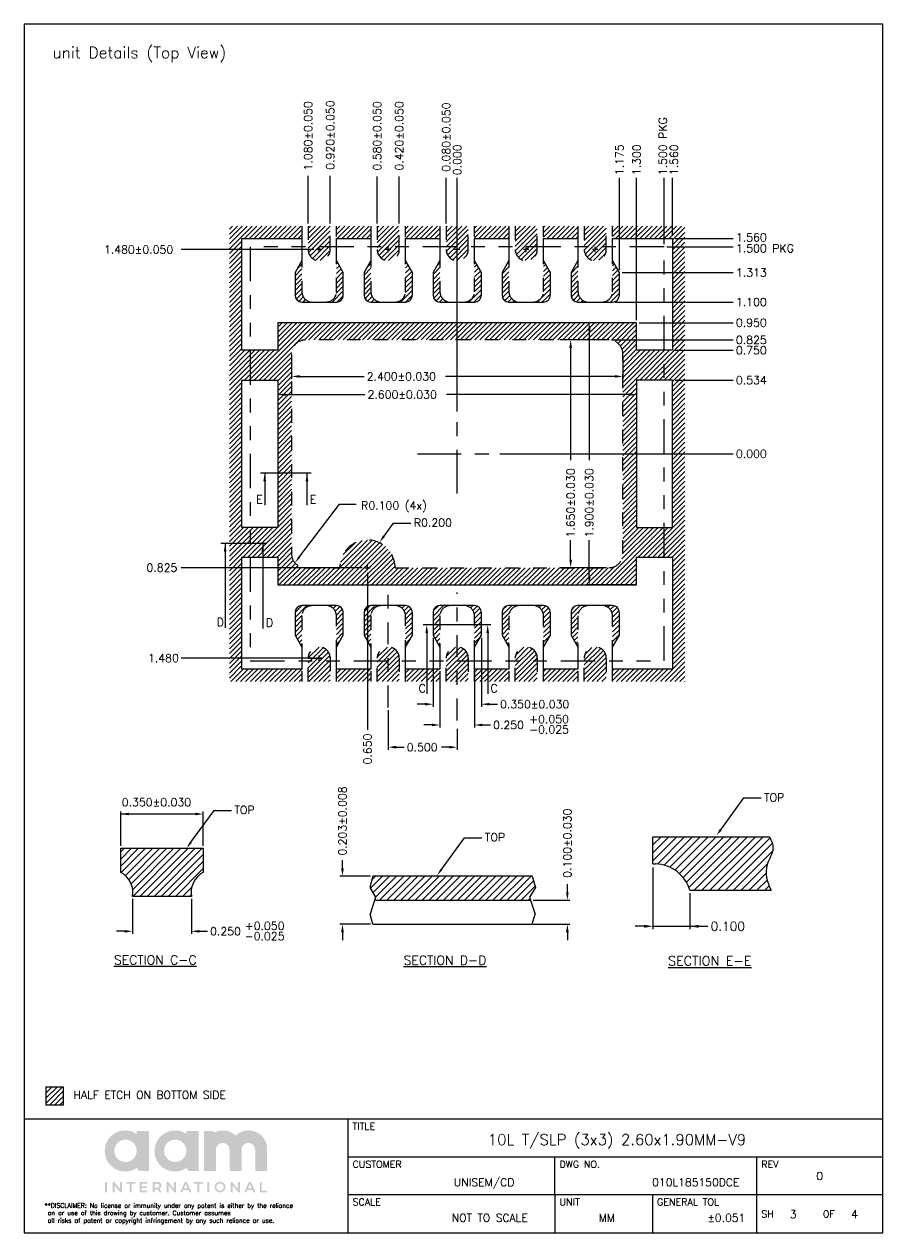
# Model space of a CAD drawing. Extents: x -347 to 20, y -460 to 3.
# Drawn here: x -2.91 to 3.32, y -5.65 to 3.11 of the extents above; entities that cross this region are included whole.
import ezdxf
from ezdxf.enums import TextEntityAlignment as Align

# ---------------------------------------------------------------- set-up
doc = ezdxf.new("R2010")
doc.units = 0
doc.header["$MEASUREMENT"] = 0
for name, pattern in [('CENTER', [50.8, 31.75, -6.35, 6.35, -6.35]), ('HIDDEN', [0.375, 0.25, -0.125]), ('PHANTOM', [2.5, 1.25, -0.25, 0.25, -0.25, 0.25, -0.25])]:
    doc.linetypes.add(name, pattern=pattern)
doc.layers.get('DEFPOINTS').update_dxf_attribs({"linetype": 'CONTINUOUS'})
for name, color, linetype in [('3', 7, 'CONTINUOUS'), ('3D', 4, 'CONTINUOUS'), ('DRAWING-SHEET', 6, 'CONTINUOUS'), ('logo', 3, 'CONTINUOUS'), ('TEMPLATE', 6, 'CONTINUOUS')]:
    doc.layers.add(name, color=color, linetype=linetype)
doc.styles.add('simplex', font='SIMPLEX.SHX')
doc.dimstyles.get("Standard").update_dxf_attribs({"dimscale": 0, "dimtxt": 0.058, "dimasz": 0.058, "dimexe": 0.019, "dimexo": 0.019, "dimgap": 0.019, "dimtad": 0, "dimdec": 3, "dimzin": 0, "dimdsep": 46, "dimtxsty": 'simplex', "dimcen": 0.019, "dimclrd": 4, "dimclre": 256, "dimclrt": 4, "dimadec": 1, "dimazin": 0, "dimtfac": 1, "dimtdec": 3, "dimtofl": 0, "dimtmove": 0, "dimatfit": 0, "dimfxl": 1, "dimtolj": 1, "dimtzin": 0, "dimlwd": -1, "dimlwe": -1, "dimarcsym": 0})

# ---------------------------------------------------------------- blocks, each defined once
blk = doc.blocks.new('comp logo')
at = {"layer": 'logo', "true_color": 0xaa312c}
h = blk.add_hatch(color=15, dxfattribs=at)
h.dxf.hatch_style = 1
h.paths.add_polyline_path([(-5.48, 4.53), (-7.27, 4.53), (-7.27, 4.08, 1.889057), (-7.24, -0.94, 0.380764), (-6.69, -1.39), (-5.48, -1.39)])
h.paths.add_polyline_path([(-7.28, 1.59, -1), (-10.58, 1.59, -1)], flags=16)
h.paths.add_polyline_path([(1.86, 4.53), (0.07, 4.53), (0.07, 4.08, 1.889057), (0.1, -0.94, 0.380764), (0.65, -1.39), (1.86, -1.39)])
h.paths.add_polyline_path([(0.06, 1.59, -1), (-3.24, 1.59, -1)], flags=16)
h.paths.add_polyline_path([(4.25, 4.31, 0.127425), (3.82, 4.53), (2.66, 4.53), (2.66, -1.39), (4.43, -1.39), (4.43, 1.69, -1.057833), (6.43, 1.69), (6.43, -1.39), (8.2, -1.39), (8.2, 1.69, -1.055561), (10.21, 1.69), (10.21, -1.39), (11.98, -1.39), (11.98, 1.93, 0.652706), (7.32, 3.82, 0.324597)])
at = {"layer": 'logo'}
h = blk.add_hatch(color=7, dxfattribs=at)
h.dxf.hatch_style = 1
h.paths.add_polyline_path([(-11.96, -4.53), (-11.68, -4.53), (-11.68, -3.01), (-11.96, -3.01)])
h.paths.add_polyline_path([(-10.53, -3.53), (-9.69, -4.53), (-9.45, -4.53), (-9.45, -3.01), (-9.74, -3.01), (-9.74, -4.03), (-10.59, -3.01), (-10.81, -3.01), (-10.81, -4.53), (-10.53, -4.53)])
h.paths.add_polyline_path([(-8.29, -3.25), (-8.29, -4.53), (-8, -4.53), (-8, -3.25), (-7.48, -3.25), (-7.48, -3.01), (-8.79, -3.01), (-8.79, -3.25)])
h.paths.add_polyline_path([(-6.82, -3.01), (-6.82, -4.53), (-5.7, -4.53), (-5.7, -4.3), (-6.54, -4.3), (-6.54, -3.88), (-5.8, -3.88), (-5.8, -3.65), (-6.54, -3.65), (-6.54, -3.25), (-5.7, -3.25), (-5.7, -3.01)])
h.paths.add_polyline_path([(-4.9, -3.01), (-4.9, -4.53), (-4.63, -4.53), (-4.63, -4.08), (-4.22, -4.08), (-3.9, -4.53), (-3.59, -4.53), (-3.94, -4.03, 0.813597), (-4.16, -3.01)])
h.paths.add_polyline_path([(-4.63, -3.25), (-4.17, -3.25, -0.813374), (-4.17, -3.85), (-4.63, -3.85)], flags=16)
h.paths.add_polyline_path([(-2.85, -4.53), (-2.57, -4.53), (-2.57, -3.53), (-1.74, -4.53), (-1.5, -4.53), (-1.5, -3.01), (-1.78, -3.01), (-1.78, -4.03), (-2.63, -3.01), (-2.85, -3.01)])
h.paths.add_polyline_path([(-0.85, -4.53), (-0.56, -4.53), (-0.41, -4.18), (0.36, -4.18), (0.51, -4.53), (0.79, -4.53), (0.13, -3.01), (-0.18, -3.01)])
h.paths.add_polyline_path([(-0.03, -3.29), (0.26, -3.96), (-0.31, -3.96)], flags=16)
h.paths.add_polyline_path([(1.69, -3.25), (1.69, -4.53), (1.97, -4.53), (1.97, -3.25), (2.49, -3.25), (2.49, -3.01), (1.19, -3.01), (1.19, -3.25)])
h.paths.add_polyline_path([(3.15, -4.53), (3.43, -4.53), (3.43, -3.01), (3.15, -3.01)])
h.paths.add_polyline_path([(4.22, -3.77, 1), (5.82, -3.77, 1)])
h.paths.add_polyline_path([(5.56, -3.77, -1), (4.48, -3.77, -1)], flags=16)
h.paths.add_polyline_path([(6.81, -3.01), (6.59, -3.01), (6.59, -4.53), (6.87, -4.53), (6.87, -3.53), (7.7, -4.53), (7.95, -4.53), (7.95, -3.01), (7.66, -3.01), (7.66, -4.03)])
h.paths.add_polyline_path([(9.58, -3.01), (9.28, -3.01), (8.61, -4.53), (8.9, -4.53), (9.05, -4.18), (9.81, -4.18), (9.96, -4.53), (10.25, -4.53)])
h.paths.add_polyline_path([(9.43, -3.29), (9.72, -3.96), (9.14, -3.96)], flags=16)
h.paths.add_polyline_path([(10.91, -4.53), (11.98, -4.53), (11.98, -4.3), (11.18, -4.3), (11.18, -3.01), (10.91, -3.01)])
blk = doc.blocks.new('*D5')
at = {"layer": '3D', "linetype": 'ByBlock', "transparency": 16777216}
blk.add_line((0.1519, 1.669), (0.1519, 1.9996), dxfattribs=at)
at = {"layer": 'DEFPOINTS', "color": 0, "linetype": 'ByBlock', "transparency": 16777216}
for p in [(0.1519, 1.9996), (0.1519, 1.65), (0.2319, 0)]:
    blk.add_point(p, dxfattribs=at)
at = {"layer": '3D', "color": 4, "linetype": 'ByBlock', "transparency": 16777216, "insert": (0.1519, 2.2948), "char_height": 0.058, "attachment_point": 5, "rotation": 90, "style": 'simplex'}
blk.add_mtext('\\A1;0.080{\\Fsimplex|c134;%%P0.050}', dxfattribs=at)
blk = doc.blocks.new('*D6')
at = {"layer": '3D', "linetype": 'ByBlock', "transparency": 16777216}
blk.add_line((-0.1881, 1.669), (-0.1881, 2.0086), dxfattribs=at)
at = {"layer": 'DEFPOINTS', "color": 0, "linetype": 'ByBlock', "transparency": 16777216}
for p in [(-0.1881, 2.0086), (-0.1881, 1.65), (0.2319, 0)]:
    blk.add_point(p, dxfattribs=at)
at = {"layer": '3D', "color": 4, "linetype": 'ByBlock', "transparency": 16777216, "insert": (-0.1881, 2.3038), "char_height": 0.058, "attachment_point": 5, "rotation": 90, "style": 'simplex'}
blk.add_mtext('\\A1;0.420{\\Fsimplex|c134;%%P0.050}', dxfattribs=at)
blk = doc.blocks.new('*D7')
at = {"layer": '3D', "linetype": 'ByBlock', "transparency": 16777216}
blk.add_line((-0.3481, 1.669), (-0.3481, 2.0086), dxfattribs=at)
at = {"layer": 'DEFPOINTS', "color": 0, "linetype": 'ByBlock', "transparency": 16777216}
for p in [(-0.3481, 2.0086), (-0.3481, 1.65), (0.2319, 0)]:
    blk.add_point(p, dxfattribs=at)
at = {"layer": '3D', "color": 4, "linetype": 'ByBlock', "transparency": 16777216, "insert": (-0.3481, 2.3038), "char_height": 0.058, "attachment_point": 5, "rotation": 90, "style": 'simplex'}
blk.add_mtext('\\A1;0.580{\\Fsimplex|c134;%%P0.050}', dxfattribs=at)
blk = doc.blocks.new('*D8')
at = {"layer": '3D', "linetype": 'ByBlock', "transparency": 16777216}
blk.add_line((-0.6881, 1.669), (-0.6881, 2.0146), dxfattribs=at)
at = {"layer": 'DEFPOINTS', "color": 0, "linetype": 'ByBlock', "transparency": 16777216}
for p in [(-0.6881, 2.0146), (-0.6881, 1.65), (0.2319, 0)]:
    blk.add_point(p, dxfattribs=at)
at = {"layer": '3D', "color": 4, "linetype": 'ByBlock', "transparency": 16777216, "insert": (-0.6881, 2.3098), "char_height": 0.058, "attachment_point": 5, "rotation": 90, "style": 'simplex'}
blk.add_mtext('\\A1;0.920{\\Fsimplex|c134;%%P0.050}', dxfattribs=at)
blk = doc.blocks.new('*D9')
at = {"layer": '3D', "linetype": 'ByBlock', "transparency": 16777216}
blk.add_line((-0.8481, 1.669), (-0.8481, 2.0146), dxfattribs=at)
at = {"layer": 'DEFPOINTS', "color": 0, "linetype": 'ByBlock', "transparency": 16777216}
for p in [(-0.8481, 2.0146), (-0.8481, 1.65), (0.2319, 0)]:
    blk.add_point(p, dxfattribs=at)
at = {"layer": '3D', "color": 4, "linetype": 'ByBlock', "transparency": 16777216, "insert": (-0.8481, 2.3043), "char_height": 0.058, "attachment_point": 5, "rotation": 90, "style": 'simplex'}
blk.add_mtext('\\A1;1.080{\\Fsimplex|c134;%%P0.050}', dxfattribs=at)

msp = doc.modelspace()

# ---------------------------------------------------------------- hatches: boundary and pattern name
at = {"layer": '3D', "linetype": 'ByBlock'}
h = msp.add_hatch(dxfattribs=at)
h.set_pattern_fill('ANSI31', color=256, scale=0.2, style=0)
h.set_pattern_definition([(45, (-7.364054, -5.697064), (-0.01767767, 0.01767767), [])])
h.paths.add_polyline_path([(-1.3281, -1.56), (-0.8931, -1.56), (-0.8931, -1.65), (-1.4181, -1.65), (-1.4181, 1.65), (-0.8931, 1.65), (-0.8931, 1.56), (-1.3281, 1.56), (-1.3281, 0.75), (-1.0681, 0.75), (-1.0681, 0.95), (1.5319, 0.95), (1.5319, 0.75), (1.7919, 0.75), (1.7919, 1.56), (1.3569, 1.56), (1.3569, 1.65), (1.8819, 1.65), (1.8819, -1.65), (1.3569, -1.65), (1.3569, -1.56), (1.7919, -1.56), (1.7919, -0.75), (1.5319, -0.75), (1.5319, -0.95), (-1.0681, -0.95), (-1.0681, -0.75), (-1.3281, -0.75)])
h.paths.add_polyline_path([(1.1069, -1.65), (0.8569, -1.65), (0.8569, -1.56), (1.1069, -1.56)], flags=17)
h.paths.add_polyline_path([(0.6069, -1.65), (0.3569, -1.65), (0.3569, -1.56), (0.6069, -1.56)], flags=17)
h.paths.add_polyline_path([(0.1069, -1.65), (-0.1431, -1.65), (-0.1431, -1.56), (0.1069, -1.56)], flags=17)
h.paths.add_polyline_path([(-0.3931, -1.56), (-0.3931, -1.65), (-0.6431, -1.65), (-0.6431, -1.56)], flags=17)
edge = h.paths.add_edge_path(flags=16)
edge.add_line((-0.9681, -0.725), (-0.9681, 0.725))
edge.add_arc((-0.8681, 0.725), 0.1, 90, 180.00019, ccw=False)
edge.add_line((-0.8681, 0.825), (1.3319, 0.825))
edge.add_arc((1.3319, 0.725), 0.1, 0, 90, ccw=False)
edge.add_line((1.4319, 0.725), (1.4319, -0.725))
edge.add_arc((1.3319, -0.725), 0.1, 270, 360, ccw=False)
edge.add_line((1.3319, -0.825), (-0.2181, -0.825))
edge.add_arc((-0.4181, -0.825), 0.2, 359.99855, 540.00855)
edge.add_line((-0.6181, -0.825), (-0.8681, -0.825))
edge.add_arc((-0.8681, -0.725), 0.1, 180.00019, 270, ccw=False)
h.paths.add_polyline_path([(0.8569, 1.56), (1.1069, 1.56), (1.1069, 1.65), (0.8569, 1.65)], flags=17)
h.paths.add_polyline_path([(0.3569, 1.56), (0.6069, 1.56), (0.6069, 1.65), (0.3569, 1.65)], flags=17)
h.paths.add_polyline_path([(-0.1431, 1.56), (0.1069, 1.56), (0.1069, 1.65), (-0.1431, 1.65)], flags=17)
edge = h.paths.add_edge_path(flags=17)
edge.add_line((1.3569, 1.175), (1.3569, 1.4))
edge.add_line((1.3569, 1.4), (1.4069, 1.3134))
edge.add_line((1.4069, 1.3134), (1.4069, 1.15))
edge.add_arc((1.3569, 1.15), 0.05, -90, 0.00007, ccw=False)
edge.add_line((1.3569, 1.1), (1.2819, 1.1))
edge.add_arc((1.2819, 1.175), 0.075, 270, 360)
edge = h.paths.add_edge_path(flags=17)
edge.add_arc((1.1069, 1.15), 0.05, 180.00007, 270, ccw=False)
edge.add_line((1.0569, 1.15), (1.0569, 1.3134))
edge.add_line((1.0569, 1.3134), (1.1069, 1.4))
edge.add_line((1.1069, 1.4), (1.1069, 1.175))
edge.add_arc((1.1819, 1.175), 0.075, 180, 270)
edge.add_line((1.1819, 1.1), (1.1069, 1.1))
edge = h.paths.add_edge_path(flags=17)
edge.add_line((0.8569, 1.175), (0.8569, 1.4))
edge.add_line((0.8569, 1.4), (0.9069, 1.3134))
edge.add_line((0.9069, 1.3134), (0.9069, 1.15))
edge.add_arc((0.8569, 1.15), 0.05, -90, 0.00007, ccw=False)
edge.add_line((0.8569, 1.1), (0.7819, 1.1))
edge.add_arc((0.7819, 1.175), 0.075, 270, 360)
edge = h.paths.add_edge_path(flags=17)
edge.add_arc((0.6069, 1.15), 0.05, 180.00007, 270, ccw=False)
edge.add_line((0.5569, 1.15), (0.5569, 1.3134))
edge.add_line((0.5569, 1.3134), (0.6069, 1.4))
edge.add_line((0.6069, 1.4), (0.6069, 1.175))
edge.add_arc((0.6819, 1.175), 0.075, 180, 270)
edge.add_line((0.6819, 1.1), (0.6069, 1.1))
edge = h.paths.add_edge_path(flags=17)
edge.add_line((0.3569, 1.175), (0.3569, 1.4))
edge.add_line((0.3569, 1.4), (0.4069, 1.3134))
edge.add_line((0.4069, 1.3134), (0.4069, 1.15))
edge.add_arc((0.3569, 1.15), 0.05, -90, 0.00007, ccw=False)
edge.add_line((0.3569, 1.1), (0.2819, 1.1))
edge.add_arc((0.2819, 1.175), 0.075, 270, 360)
edge = h.paths.add_edge_path(flags=17)
edge.add_arc((0.1069, 1.15), 0.05, 180.00007, 270, ccw=False)
edge.add_line((0.0569, 1.15), (0.0569, 1.3134))
edge.add_line((0.0569, 1.3134), (0.1069, 1.4))
edge.add_line((0.1069, 1.4), (0.1069, 1.175))
edge.add_arc((0.1819, 1.175), 0.075, 180, 270)
edge.add_line((0.1819, 1.1), (0.1069, 1.1))
edge = h.paths.add_edge_path(flags=17)
edge.add_line((-0.1431, 1.175), (-0.1431, 1.4))
edge.add_line((-0.1431, 1.4), (-0.0931, 1.3134))
edge.add_line((-0.0931, 1.3134), (-0.0931, 1.15))
edge.add_arc((-0.1431, 1.15), 0.05, -90, 0.00007, ccw=False)
edge.add_line((-0.1431, 1.1), (-0.2181, 1.1))
edge.add_arc((-0.2181, 1.175), 0.075, 270, 360)
edge = h.paths.add_edge_path(flags=17)
edge.add_arc((-0.3931, 1.15), 0.05, 180.00007, 270, ccw=False)
edge.add_line((-0.4431, 1.15), (-0.4431, 1.3134))
edge.add_line((-0.4431, 1.3134), (-0.3931, 1.4))
edge.add_line((-0.3931, 1.4), (-0.3931, 1.175))
edge.add_arc((-0.3181, 1.175), 0.075, 180, 270)
edge.add_line((-0.3181, 1.1), (-0.3931, 1.1))
h.paths.add_polyline_path([(-0.6431, 1.56), (-0.3931, 1.56), (-0.3931, 1.65), (-0.6431, 1.65)], flags=17)
edge = h.paths.add_edge_path(flags=17)
edge.add_line((-0.6431, 1.175), (-0.6431, 1.4))
edge.add_line((-0.6431, 1.4), (-0.5931, 1.3134))
edge.add_line((-0.5931, 1.3134), (-0.5931, 1.15))
edge.add_arc((-0.6431, 1.15), 0.05, -90, 0.00007, ccw=False)
edge.add_line((-0.6431, 1.1), (-0.7181, 1.1))
edge.add_arc((-0.7181, 1.175), 0.075, 270, 360)
edge = h.paths.add_edge_path(flags=17)
edge.add_arc((-0.8931, 1.15), 0.05, 180.00007, 270, ccw=False)
edge.add_line((-0.9431, 1.15), (-0.9431, 1.3134))
edge.add_line((-0.9431, 1.3134), (-0.8931, 1.4))
edge.add_line((-0.8931, 1.4), (-0.8931, 1.175))
edge.add_arc((-0.8181, 1.175), 0.075, 180, 270)
edge.add_line((-0.8181, 1.1), (-0.8931, 1.1))
edge = h.paths.add_edge_path(flags=17)
edge.add_line((1.1069, -1.175), (1.1069, -1.4))
edge.add_line((1.1069, -1.4), (1.0569, -1.3134))
edge.add_line((1.0569, -1.3134), (1.0569, -1.15))
edge.add_arc((1.1069, -1.15), 0.05, 90, 179.99993, ccw=False)
edge.add_line((1.1069, -1.1), (1.1819, -1.1))
edge.add_arc((1.1819, -1.175), 0.075, 90, 180)
edge = h.paths.add_edge_path(flags=17)
edge.add_arc((1.3569, -1.15), 0.05, -0.00007, 90, ccw=False)
edge.add_line((1.4069, -1.15), (1.4069, -1.3134))
edge.add_line((1.4069, -1.3134), (1.3569, -1.4))
edge.add_line((1.3569, -1.4), (1.3569, -1.175))
edge.add_arc((1.2819, -1.175), 0.075, 0, 90)
edge.add_line((1.2819, -1.1), (1.3569, -1.1))
edge = h.paths.add_edge_path(flags=17)
edge.add_line((0.6069, -1.175), (0.6069, -1.4))
edge.add_line((0.6069, -1.4), (0.5569, -1.3134))
edge.add_line((0.5569, -1.3134), (0.5569, -1.15))
edge.add_arc((0.6069, -1.15), 0.05, 90, 179.99993, ccw=False)
edge.add_line((0.6069, -1.1), (0.6819, -1.1))
edge.add_arc((0.6819, -1.175), 0.075, 90, 180)
edge = h.paths.add_edge_path(flags=17)
edge.add_arc((0.8569, -1.15), 0.05, -0.00007, 90, ccw=False)
edge.add_line((0.9069, -1.15), (0.9069, -1.3134))
edge.add_line((0.9069, -1.3134), (0.8569, -1.4))
edge.add_line((0.8569, -1.4), (0.8569, -1.175))
edge.add_arc((0.7819, -1.175), 0.075, 0, 90)
edge.add_line((0.7819, -1.1), (0.8569, -1.1))
edge = h.paths.add_edge_path(flags=17)
edge.add_line((0.1069, -1.175), (0.1069, -1.4))
edge.add_line((0.1069, -1.4), (0.0569, -1.3134))
edge.add_line((0.0569, -1.3134), (0.0569, -1.15))
edge.add_arc((0.1069, -1.15), 0.05, 90, 179.99993, ccw=False)
edge.add_line((0.1069, -1.1), (0.1819, -1.1))
edge.add_arc((0.1819, -1.175), 0.075, 90, 180)
edge = h.paths.add_edge_path(flags=17)
edge.add_arc((0.3569, -1.15), 0.05, -0.00007, 90, ccw=False)
edge.add_line((0.4069, -1.15), (0.4069, -1.3134))
edge.add_line((0.4069, -1.3134), (0.3569, -1.4))
edge.add_line((0.3569, -1.4), (0.3569, -1.175))
edge.add_arc((0.2819, -1.175), 0.075, 0, 90)
edge.add_line((0.2819, -1.1), (0.3569, -1.1))
edge = h.paths.add_edge_path(flags=17)
edge.add_line((-0.3931, -1.175), (-0.3931, -1.4))
edge.add_line((-0.3931, -1.4), (-0.4431, -1.3134))
edge.add_line((-0.4431, -1.3134), (-0.4431, -1.15))
edge.add_arc((-0.3931, -1.15), 0.05, 90, 179.99993, ccw=False)
edge.add_line((-0.3931, -1.1), (-0.3181, -1.1))
edge.add_arc((-0.3181, -1.175), 0.075, 90, 180)
edge = h.paths.add_edge_path(flags=17)
edge.add_arc((-0.1431, -1.15), 0.05, -0.00007, 90, ccw=False)
edge.add_line((-0.0931, -1.15), (-0.0931, -1.3134))
edge.add_line((-0.0931, -1.3134), (-0.1431, -1.4))
edge.add_line((-0.1431, -1.4), (-0.1431, -1.175))
edge.add_arc((-0.2181, -1.175), 0.075, 0, 90)
edge.add_line((-0.2181, -1.1), (-0.1431, -1.1))
edge = h.paths.add_edge_path(flags=17)
edge.add_line((-0.8931, -1.175), (-0.8931, -1.4))
edge.add_line((-0.8931, -1.4), (-0.9431, -1.3134))
edge.add_line((-0.9431, -1.3134), (-0.9431, -1.15))
edge.add_arc((-0.8931, -1.15), 0.05, 90, 179.99993, ccw=False)
edge.add_line((-0.8931, -1.1), (-0.8181, -1.1))
edge.add_arc((-0.8181, -1.175), 0.075, 90, 180)
edge = h.paths.add_edge_path(flags=17)
edge.add_arc((-0.6431, -1.15), 0.05, -0.00007, 90, ccw=False)
edge.add_line((-0.5931, -1.15), (-0.5931, -1.3134))
edge.add_line((-0.5931, -1.3134), (-0.6431, -1.4))
edge.add_line((-0.6431, -1.4), (-0.6431, -1.175))
edge.add_arc((-0.7181, -1.175), 0.075, 0, 90)
edge.add_line((-0.7181, -1.1), (-0.6431, -1.1))
h.paths.add_polyline_path([(1.7919, 0.5337), (1.5319, 0.5337), (1.5319, -0.5337), (1.7919, -0.5337)], flags=16)
h.paths.add_polyline_path([(-1.3281, -0.5337), (-1.3281, 0.5337), (-1.0681, 0.5337), (-1.0681, -0.5337)], flags=16)
edge = h.paths.add_edge_path()
edge.add_arc((-0.7681, 1.48), 0.08, 180, 270)
edge.add_arc((-0.7681, 1.4857), 0.0857, 270, 339.01705)
edge.add_line((-0.6881, 1.455), (-0.6881, 1.65))
edge.add_line((-0.6881, 1.65), (-0.8481, 1.65))
edge.add_line((-0.8481, 1.65), (-0.8481, 1.48))
edge = h.paths.add_edge_path()
edge.add_arc((-0.2681, 1.48), 0.08, 180, 360)
edge.add_line((-0.1881, 1.48), (-0.1881, 1.65))
edge.add_line((-0.1881, 1.65), (-0.3481, 1.65))
edge.add_line((-0.3481, 1.65), (-0.3481, 1.48))
edge = h.paths.add_edge_path()
edge.add_arc((0.2319, 1.48), 0.08, 180, 360)
edge.add_line((0.3119, 1.48), (0.3119, 1.65))
edge.add_line((0.3119, 1.65), (0.1519, 1.65))
edge.add_line((0.1519, 1.65), (0.1519, 1.48))
edge = h.paths.add_edge_path()
edge.add_arc((0.7319, 1.48), 0.08, 180, 360)
edge.add_line((0.8119, 1.48), (0.8119, 1.65))
edge.add_line((0.8119, 1.65), (0.6519, 1.65))
edge.add_line((0.6519, 1.65), (0.6519, 1.48))
edge = h.paths.add_edge_path()
edge.add_arc((1.2319, 1.48), 0.08, 180, 360)
edge.add_line((1.3119, 1.48), (1.3119, 1.65))
edge.add_line((1.3119, 1.65), (1.1519, 1.65))
edge.add_line((1.1519, 1.65), (1.1519, 1.48))
edge = h.paths.add_edge_path()
edge.add_arc((-0.7681, -1.48), 0.08, 360, 521.79004)
edge.add_line((-0.8441, -1.455), (-0.8481, -1.455))
edge.add_line((-0.8481, -1.455), (-0.8481, -1.65))
edge.add_line((-0.8481, -1.65), (-0.6881, -1.65))
edge.add_line((-0.6881, -1.65), (-0.6881, -1.48))
edge = h.paths.add_edge_path()
edge.add_arc((-0.2681, -1.48), 0.08, 0, 180)
edge.add_line((-0.3481, -1.48), (-0.3481, -1.65))
edge.add_line((-0.3481, -1.65), (-0.1881, -1.65))
edge.add_line((-0.1881, -1.65), (-0.1881, -1.48))
edge = h.paths.add_edge_path()
edge.add_arc((0.7319, -1.48), 0.08, 0, 180)
edge.add_line((0.6519, -1.48), (0.6519, -1.65))
edge.add_line((0.6519, -1.65), (0.8119, -1.65))
edge.add_line((0.8119, -1.65), (0.8119, -1.48))
edge = h.paths.add_edge_path()
edge.add_arc((1.2319, -1.48), 0.08, 0, 180)
edge.add_line((1.1519, -1.48), (1.1519, -1.65))
edge.add_line((1.1519, -1.65), (1.3119, -1.65))
edge.add_line((1.3119, -1.65), (1.3119, -1.48))
edge = h.paths.add_edge_path()
edge.add_arc((0.2319, -1.48), 0.08, 360, 540)
edge.add_line((0.1519, -1.48), (0.1519, -1.65))
edge.add_line((0.1519, -1.65), (0.3119, -1.65))
edge.add_line((0.3119, -1.65), (0.3119, -1.48))
at = {"layer": '3D'}
h = msp.add_hatch(dxfattribs=at)
h.set_pattern_fill('ANSI31', color=256, scale=0.322222)
h.set_pattern_definition([(45, (-0.59805, 1.24054), (-0.0284807, 0.0284807), [])])
edge = h.paths.add_edge_path()
edge.add_line((1.6497, -2.9721), (1.6497, -2.7758))
edge.add_line((1.6497, -2.7758), (2.4924, -2.7758))
edge.add_spline(control_points=[(2.4924, -2.7758), (2.5089, -2.8037), (2.5375, -2.8695), (2.4466, -2.9985), (2.4753, -3.1002), (2.5064, -3.1628)], knot_values=[0.021985, 0.021985, 0.021985, 0.021985, 0.06977, 0.134537, 0.237457, 0.237457, 0.237457, 0.237457], degree=3, periodic=0)
edge.add_line((2.5064, -3.1628), (1.9174, -3.1628))
edge.add_arc((1.6623, -3.2379), 0.2659, 16.40979, 88.46314)
edge.add_line((1.6694, -2.9721), (1.6497, -2.9721))
h = msp.add_hatch(dxfattribs=at)
h.set_pattern_fill('ANSI31', color=256, scale=0.29)
h.set_pattern_definition([(45, (0.13607, 0.840568), (-0.02563262, 0.02563262), [])])
edge = h.paths.add_edge_path()
edge.add_line((-2.2057, -2.8589), (-1.608, -2.8589))
edge.add_line((-1.608, -2.8589), (-1.608, -3.0331))
edge.add_arc((-1.5333, -3.1777), 0.1628, 117.32557, 190.44278)
edge.add_line((-1.6934, -3.2073), (-2.1203, -3.2073))
edge.add_arc((-2.2805, -3.1777), 0.1628, 349.55722, 422.67443)
edge.add_line((-2.2057, -3.0331), (-2.2057, -2.8589))
h = msp.add_hatch(dxfattribs=at)
h.set_pattern_fill('ANSI31', color=256, scale=0.29)
h.set_pattern_definition([(45, (16.444694, 26.150938), (-0.02563262, 0.02563262), [])])
h.paths.add_polyline_path([(0.7755, -3.0607), (-0.3782, -3.0607), (-0.4017, -3.1422), (-0.3591, -3.212), (-0.3666, -3.235), (0.7639, -3.235), (0.7564, -3.212), (0.7989, -3.1422)])
at = {"layer": '3D', "linetype": 'ByBlock'}
h = msp.add_hatch(dxfattribs=at)
h.set_pattern_fill('ANSI31', color=256, scale=0.20806, style=0)
h.set_pattern_definition([(45, (-7.669448, -5.877646), (-0.01839008, 0.01839008), [])])
h.paths.add_polyline_path([(-2.6204, -4.59), (-2.7471, -4.59), (-2.7471, -4.7166), (-2.6204, -4.7166)])

# ---------------------------------------------------------------- linework, layer by layer
at = {"layer": '3', "color": 7}
for p, q in [((1.6497, -2.7758), (2.4924, -2.7758)), ((1.6497, -2.9721), (1.6497, -2.7758)), ((1.6497, -2.9721), (1.6694, -2.9721)), ((-0.3782, -3.0607), (-0.4017, -3.1422)), ((0.7755, -3.0607), (0.7989, -3.1422)), ((-0.4017, -3.1422), (-0.3591, -3.212)), ((0.7989, -3.1422), (0.7564, -3.212)), ((-0.3591, -3.212), (-0.3994, -3.3357)), ((0.7564, -3.212), (0.7966, -3.3357)), ((1.9174, -3.1628), (2.5064, -3.1628)), ((-0.3782, -3.4092), (-0.3994, -3.3357)), ((0.7755, -3.4092), (0.7966, -3.3357))]:
    msp.add_line(p, q, dxfattribs=at)
at = {"layer": '3'}
for p, q in [((0.7755, -3.0607), (-0.3782, -3.0607)), ((-0.3666, -3.235), (0.7639, -3.235)), ((-0.3782, -3.4092), (0.7755, -3.4092))]:
    msp.add_line(p, q, dxfattribs=at)
for points in [[(0.4069, 1.15), (0.4069, 1.3134), (0.3569, 1.4), (0.3569, 1.56), (0.6069, 1.56), (0.6069, 1.4), (0.5569, 1.3134), (0.5569, 1.15, 0.414213), (0.6069, 1.1), (0.8569, 1.1, 0.414214), (0.9069, 1.15), (0.9069, 1.3134), (0.8569, 1.4), (0.8569, 1.56), (1.1069, 1.56), (1.1069, 1.4), (1.0569, 1.3134), (1.0569, 1.15, 0.414213), (1.1069, 1.1), (1.3569, 1.1, 0.414214), (1.4069, 1.15), (1.4069, 1.3134), (1.3569, 1.4), (1.3569, 1.56), (1.7919, 1.56), (1.7919, 0.75), (1.5319, 0.75), (1.5319, 0.95), (-1.0681, 0.95), (-1.0681, 0.75), (-1.3281, 0.75), (-1.3281, 1.56), (-0.8931, 1.56), (-0.8931, 1.4), (-0.9431, 1.3134), (-0.9431, 1.15, 0.414213), (-0.8931, 1.1), (-0.6431, 1.1, 0.414214), (-0.5931, 1.15), (-0.5931, 1.3134), (-0.6431, 1.4), (-0.6431, 1.56), (-0.3931, 1.56), (-0.3931, 1.4), (-0.4431, 1.3134), (-0.4431, 1.15, 0.414213), (-0.3931, 1.1), (-0.1431, 1.1, 0.414214), (-0.0931, 1.15), (-0.0931, 1.3134), (-0.1431, 1.4), (-0.1431, 1.56), (0.1069, 1.56), (0.1069, 1.4), (0.0569, 1.3134), (0.0569, 1.15, 0.414213), (0.1069, 1.1), (0.3569, 1.1, 0.414214)], [(0.1069, -1.1, 0.414213), (0.0569, -1.15), (0.0569, -1.3134), (0.1069, -1.4), (0.1069, -1.56), (-0.1431, -1.56), (-0.1431, -1.4), (-0.0931, -1.3134), (-0.0931, -1.15, 0.414214), (-0.1431, -1.1), (-0.3931, -1.1, 0.414213), (-0.4431, -1.15), (-0.4431, -1.3134), (-0.3931, -1.4), (-0.3931, -1.56), (-0.6431, -1.56), (-0.6431, -1.4), (-0.5931, -1.3134), (-0.5931, -1.15, 0.414214), (-0.6431, -1.1), (-0.8931, -1.1, 0.414213), (-0.9431, -1.15), (-0.9431, -1.3134), (-0.8931, -1.4), (-0.8931, -1.56), (-1.3281, -1.56), (-1.3281, -0.75), (-1.0681, -0.75), (-1.0681, -0.95), (1.5319, -0.95), (1.5319, -0.75), (1.7919, -0.75), (1.7919, -1.56), (1.3569, -1.56), (1.3569, -1.4), (1.4069, -1.3134), (1.4069, -1.15, 0.414214), (1.3569, -1.1), (1.1069, -1.1, 0.414213), (1.0569, -1.15), (1.0569, -1.3134), (1.1069, -1.4), (1.1069, -1.56), (0.8569, -1.56), (0.8569, -1.4), (0.9069, -1.3134), (0.9069, -1.15, 0.414214), (0.8569, -1.1), (0.6069, -1.1, 0.414213), (0.5569, -1.15), (0.5569, -1.3134), (0.6069, -1.4), (0.6069, -1.56), (0.3569, -1.56), (0.3569, -1.4), (0.4069, -1.3134), (0.4069, -1.15, 0.414214), (0.3569, -1.1)], [(-2.2057, -2.8589), (-1.608, -2.8589), (-1.608, -3.0331, 0.330318), (-1.6934, -3.2073), (-2.1203, -3.2073, 0.330318), (-2.2057, -3.0331)]]:
    msp.add_lwpolyline(points, format="xyb", close=True, dxfattribs=at)
for points in [[(-1.3281, -0.5337), (-1.3281, 0.5337), (-1.0681, 0.5337), (-1.0681, -0.5337)], [(1.7919, 0.5337), (1.5319, 0.5337), (1.5319, -0.5337), (1.7919, -0.5337)]]:
    msp.add_lwpolyline(points, close=True, dxfattribs=at)
at = {"layer": '3', "color": 7}
msp.add_lwpolyline([(-2.6204, -4.59), (-2.7471, -4.59), (-2.7471, -4.7166), (-2.6204, -4.7166)], close=True, dxfattribs=at)
msp.add_arc((1.6623, -3.2379), 0.2659, 16.40979, 88.46314, dxfattribs=at)
msp.add_open_spline([(2.4924, -2.7758), (2.5089, -2.8037), (2.5375, -2.8695), (2.4466, -2.9985), (2.4753, -3.1002), (2.5064, -3.1628)], degree=3, knots=[0.0219853, 0.0219853, 0.0219853, 0.0219853, 0.06977, 0.1345369, 0.2374574, 0.2374574, 0.2374574, 0.2374574], dxfattribs=at)
at = {"layer": '3D', "linetype": 'ByBlock'}
for p, q in [((0.2319, 0.3077), (0.2319, 2)), ((1.4069, 1.3324), (1.4069, 2)), ((1.5319, 0.969), (1.5319, 2)), ((1.7319, 1.519), (1.7319, 2)), ((1.7919, 1.579), (1.7919, 2)), ((-0.7681, 1.461), (-0.7681, 1.499)), ((-0.2681, 1.461), (-0.2681, 1.499)), ((0.2319, 1.461), (0.2319, 1.499)), ((0.7319, 1.461), (0.7319, 1.499)), ((1.2319, 1.461), (1.2319, 1.499)), ((1.7509, 1.5), (2.2319, 1.5)), ((1.8109, 1.56), (2.2319, 1.56)), ((-0.8061, 1.48), (-1.7681, 1.48)), ((-0.7491, 1.48), (-0.7871, 1.48)), ((-0.2491, 1.48), (-0.2871, 1.48)), ((0.2509, 1.48), (0.2129, 1.48)), ((0.7509, 1.48), (0.7129, 1.48)), ((1.2509, 1.48), (1.2129, 1.48)), ((1.4259, 1.3134), (2.2319, 1.3134)), ((1.3759, 1.1), (2.2319, 1.1)), ((1.5319, 0.95), (1.1697, 0.95)), ((1.5509, 0.95), (2.2319, 0.95)), ((1.3129, 0.825), (0.976, 0.825)), ((1.3509, 0.825), (2.2319, 0.825)), ((-0.9681, 0.706), (-0.9681, 0.5418)), ((1.4319, 0.706), (1.4319, 0.5418)), ((1.8109, 0.75), (2.2319, 0.75)), ((1.8109, 0.5337), (2.2319, 0.5337)), ((-1.0681, 0.5147), (-1.0681, 0.4106)), ((1.5319, 0.5147), (1.5319, 0.4106)), ((0.5396, 0), (2.2319, 0)), ((-0.4561, -0.825), (-1.7681, -0.825)), ((-0.4371, -0.825), (-0.3991, -0.825)), ((-0.4181, -0.844), (-0.4181, -0.806)), ((-0.4181, -0.863), (-0.4181, -2)), ((1.3129, -0.825), (0.976, -0.825)), ((1.5129, -0.95), (1.1697, -0.95)), ((0.0569, -1.3324), (0.0569, -1.8336)), ((0.4069, -1.3324), (0.4069, -1.8336)), ((-0.8061, -1.48), (-1.7681, -1.48)), ((-0.8481, -1.48), (-0.7453, -1.48)), ((-0.7491, -1.48), (-0.7871, -1.48)), ((-0.7681, -1.499), (-0.7681, -1.461)), ((0.1069, -1.579), (0.1069, -1.984)), ((0.3569, -1.579), (0.3569, -1.984)), ((-0.2681, -1.8577), (-0.2681, -2.145)), ((0.2319, -1.993), (0.2319, -2.145))]:
    msp.add_line(p, q, dxfattribs=at)
at = {"layer": '3D', "color": 4, "linetype": 'ByBlock'}
for p, q in [((1.1887, 0.892), (1.1887, -0.0464)), ((1.0537, 0.767), (1.0537, -0.0464)), ((-0.9101, 0.5608), (-0.4427, 0.5608)), ((1.3739, 0.5608), (0.1477, 0.5608)), ((-1.0101, 0.4296), (-0.4368, 0.4296)), ((1.4739, 0.4296), (0.1536, 0.4296)), ((1.0537, -0.767), (1.0537, -0.6258)), ((1.1887, -0.892), (1.1887, -0.6257)), ((-0.0011, -1.8146), (-0.0591, -1.8146)), ((0.4649, -1.8146), (0.5229, -1.8146)), ((0.0489, -1.965), (-0.0091, -1.965)), ((0.4149, -1.965), (0.4729, -1.965)), ((-0.2101, -2.126), (-0.1531, -2.126)), ((0.1739, -2.126), (0.1169, -2.126))]:
    msp.add_line(p, q, dxfattribs=at)
at = {"layer": '3D', "linetype": 'CENTER', "ltscale": 0.01}
for p, q in [((0.2319, -0.2887), (0.2319, 0.2887)), ((-0.0569, 0), (0.5206, 0))]:
    msp.add_line(p, q, dxfattribs=at)
at = {"layer": '3D'}
for p, q in [((-0.8261, -0.14), (-1.1933, -0.14)), ((-1.1629, -0.14), (-1.1629, -0.373)), ((-0.8565, -0.14), (-0.8565, -0.373)), ((-0.912, -0.7481), (-0.6214, -0.3654)), ((-0.6214, -0.3654), (-0.5003, -0.3654)), ((-0.2991, -0.598), (-0.2293, -0.5022)), ((-0.2293, -0.5022), (-0.1036, -0.5022)), ((-1.1462, -0.6499), (-1.4798, -0.6499)), ((-1.4493, -0.6499), (-1.4493, -1.2622)), ((-1.1767, -0.6499), (-1.1767, -1.2667)), ((0.4746, -1.2391), (-0.0143, -1.2391)), ((0.0111, -1.2991), (0.0111, -1.7389)), ((0.4527, -1.2991), (0.4527, -1.7389)), ((2.1408, -2.7242), (2.3081, -2.4941)), ((2.3081, -2.4941), (2.4337, -2.4941)), ((-2.2057, -2.8403), (-2.2057, -2.5918)), ((-1.666, -2.6103), (-2.2057, -2.6103)), ((-1.6967, -2.8147), (-1.5295, -2.5846)), ((-1.608, -2.8403), (-1.608, -2.5918)), ((-1.5295, -2.5846), (-1.4038, -2.5846)), ((0.118, -3.0122), (0.2853, -2.7821)), ((0.2853, -2.7821), (0.411, -2.7821)), ((-0.5994, -3.0027), (-0.5994, -2.9447)), ((-0.3968, -3.0607), (-0.6179, -3.0607)), ((1.6497, -2.997), (1.6497, -3.4445)), ((1.0298, -3.177), (1.0298, -3.119)), ((-2.1203, -3.2258), (-2.1203, -3.4788)), ((-1.6934, -3.2258), (-1.6934, -3.4788)), ((0.7825, -3.235), (1.0484, -3.235)), ((1.9174, -3.1834), (1.9174, -3.4445)), ((-0.3968, -3.4092), (-0.6179, -3.4092)), ((0.7825, -3.4092), (1.0484, -3.4092)), ((-2.1783, -3.4602), (-2.2363, -3.4602)), ((-1.6354, -3.4602), (-1.5774, -3.4602)), ((-0.5994, -3.4672), (-0.5994, -3.5252)), ((1.0298, -3.4672), (1.0298, -3.5252)), ((1.5852, -3.4238), (1.5208, -3.4238)), ((1.6497, -3.4238), (2.0463, -3.4238))]:
    msp.add_line(p, q, dxfattribs=at)
at = {"layer": '3D', "linetype": 'CENTER', "ltscale": 0.005}
for p, q in [((-0.2681, -1.8387), (-0.2681, -1.006)), ((0.2319, -1.9318), (0.2319, -1.006))]:
    msp.add_line(p, q, dxfattribs=at)
at = {"layer": '3D', "linetype": 'HIDDEN', "ltscale": 0.2}
for points in [[(-0.8931, 1.65), (-0.8931, 1.175, 0.414214), (-0.8181, 1.1), (-0.7181, 1.1, 0.414214), (-0.6431, 1.175), (-0.6431, 1.65)], [(-0.8481, 1.65), (-0.8481, 1.48, 1), (-0.6881, 1.48)], [(-0.3931, 1.65), (-0.3931, 1.175, 0.414214), (-0.3181, 1.1), (-0.2181, 1.1, 0.414214), (-0.1431, 1.175), (-0.1431, 1.65)], [(-0.3481, 1.65), (-0.3481, 1.48, 1), (-0.1881, 1.48)], [(0.1069, 1.65), (0.1069, 1.175, 0.414214), (0.1819, 1.1), (0.2819, 1.1, 0.414214), (0.3569, 1.175), (0.3569, 1.65)], [(0.1519, 1.65), (0.1519, 1.48, 1), (0.3119, 1.48)], [(0.6069, 1.65), (0.6069, 1.175, 0.414214), (0.6819, 1.1), (0.7819, 1.1, 0.414214), (0.8569, 1.175), (0.8569, 1.65)], [(0.6519, 1.65), (0.6519, 1.48, 1), (0.8119, 1.48)], [(1.1069, 1.65), (1.1069, 1.175, 0.414214), (1.1819, 1.1), (1.2819, 1.1, 0.414214), (1.3569, 1.175), (1.3569, 1.65)], [(1.1519, 1.65), (1.1519, 1.48, 1), (1.3119, 1.48)], [(-0.2181, -0.825), (1.3319, -0.825, 0.414214), (1.4319, -0.725), (1.4319, 0.725, 0.414214), (1.3319, 0.825), (-0.8681, 0.825, 0.414214), (-0.9681, 0.725), (-0.9681, -0.725, 0.414214), (-0.8681, -0.825), (-0.6181, -0.825, -1.000087), (-0.2181, -0.825, 1.000087)], [(-0.6431, -1.65), (-0.6431, -1.175, 0.414214), (-0.7181, -1.1), (-0.8181, -1.1, 0.414214), (-0.8931, -1.175), (-0.8931, -1.65)], [(-0.1431, -1.65), (-0.1431, -1.175, 0.414214), (-0.2181, -1.1), (-0.3181, -1.1, 0.414214), (-0.3931, -1.175), (-0.3931, -1.65)], [(0.3569, -1.65), (0.3569, -1.175, 0.414214), (0.2819, -1.1), (0.1819, -1.1, 0.414214), (0.1069, -1.175), (0.1069, -1.65)], [(0.8569, -1.65), (0.8569, -1.175, 0.414214), (0.7819, -1.1), (0.6819, -1.1, 0.414214), (0.6069, -1.175), (0.6069, -1.65)], [(1.3569, -1.65), (1.3569, -1.175, 0.414214), (1.2819, -1.1), (1.1819, -1.1, 0.414214), (1.1069, -1.175), (1.1069, -1.65)], [(-0.8481, -1.65), (-0.8481, -1.48, -1), (-0.6881, -1.48)], [(-0.3481, -1.65), (-0.3481, -1.48, -1), (-0.1881, -1.48)], [(0.1519, -1.65), (0.1519, -1.48, -1), (0.3119, -1.48)], [(0.6519, -1.65), (0.6519, -1.48, -1), (0.8119, -1.48)], [(1.1519, -1.65), (1.1519, -1.48, -1), (1.3119, -1.48)]]:
    msp.add_lwpolyline(points, format="xyb", dxfattribs=at)
for points in [[(-0.6881, 1.4739), (-0.6881, 1.65)], [(-0.1881, 1.48), (-0.1881, 1.65)], [(0.3119, 1.48), (0.3119, 1.65)], [(0.8119, 1.48), (0.8119, 1.65)], [(1.3119, 1.48), (1.3119, 1.65)], [(-0.6881, -1.4739), (-0.6881, -1.65)], [(-0.1881, -1.48), (-0.1881, -1.65)], [(0.3119, -1.48), (0.3119, -1.65)], [(0.8119, -1.48), (0.8119, -1.65)], [(1.3119, -1.48), (1.3119, -1.65)]]:
    msp.add_lwpolyline(points, dxfattribs=at)
at = {"layer": '3D', "color": 2, "linetype": 'PHANTOM', "ltscale": 0.2}
msp.add_lwpolyline([(1.7319, -1.5), (1.7319, 1.5), (-1.2681, 1.5), (-1.2681, -1.5)], close=True, dxfattribs=at)
at = {"layer": '3D', "color": 4, "linetype": 'ByBlock'}
for points in [[(1.179, 0.892), (1.1983, 0.892), (1.1887, 0.95)], [(1.044, 0.767), (1.0633, 0.767), (1.0537, 0.825)], [(-0.9101, 0.5705), (-0.9101, 0.5512), (-0.9681, 0.5608)], [(1.3739, 0.5705), (1.3739, 0.5512), (1.4319, 0.5608)], [(-1.0101, 0.4392), (-1.0101, 0.4199), (-1.0681, 0.4296)], [(1.4739, 0.4392), (1.4739, 0.4199), (1.5319, 0.4296)], [(1.044, -0.767), (1.0633, -0.767), (1.0537, -0.825)], [(1.179, -0.892), (1.1983, -0.892), (1.1887, -0.95)], [(-0.0011, -1.805), (-0.0011, -1.8243), (0.0569, -1.8146)], [(0.4649, -1.805), (0.4649, -1.8243), (0.4069, -1.8146)], [(0.0489, -1.9553), (0.0489, -1.9746), (0.1069, -1.965)], [(0.4149, -1.9553), (0.4149, -1.9746), (0.3569, -1.965)], [(-0.2101, -2.1163), (-0.2101, -2.1357), (-0.2681, -2.126)], [(0.1739, -2.1163), (0.1739, -2.1357), (0.2319, -2.126)]]:
    msp.add_solid(points, dxfattribs=at)
at = {"layer": '3D'}
for points in [[(-1.1729, -0.2), (-1.1529, -0.2), (-1.1629, -0.14)], [(-0.8465, -0.2), (-0.8665, -0.2), (-0.8565, -0.14)], [(-0.2922, -0.6033), (-0.3307, -0.6396), (-0.306, -0.5927)], [(-1.4593, -0.7099), (-1.4393, -0.7099), (-1.4493, -0.6499)], [(-1.1667, -0.7099), (-1.1867, -0.7099), (-1.1767, -0.6499)], [(-0.9051, -0.7533), (-0.9436, -0.7896), (-0.9189, -0.7428)], [(0.0011, -1.2991), (0.0211, -1.2991), (0.0111, -1.2391)], [(0.4627, -1.2991), (0.4427, -1.2991), (0.4527, -1.2391)], [(-2.1477, -2.6007), (-2.1477, -2.62), (-2.2057, -2.6103)], [(-1.666, -2.6007), (-1.666, -2.62), (-1.608, -2.6103)], [(2.1477, -2.7295), (2.1092, -2.7658), (2.1339, -2.7189)], [(-1.6898, -2.82), (-1.7283, -2.8563), (-1.7037, -2.8095)], [(-0.609, -3.0027), (-0.5897, -3.0027), (-0.5994, -3.0607)], [(0.125, -3.0175), (0.0864, -3.0538), (0.1111, -3.007)], [(1.0202, -3.177), (1.0395, -3.177), (1.0298, -3.235)], [(-0.609, -3.4672), (-0.5897, -3.4672), (-0.5994, -3.4092)], [(1.0202, -3.4672), (1.0395, -3.4672), (1.0298, -3.4092)], [(1.5852, -3.4131), (1.5852, -3.4346), (1.6497, -3.4238)], [(1.9818, -3.4131), (1.9818, -3.4346), (1.9174, -3.4238)], [(-2.1783, -3.4506), (-2.1783, -3.4699), (-2.1203, -3.4602)], [(-1.6354, -3.4506), (-1.6354, -3.4699), (-1.6934, -3.4602)]]:
    msp.add_solid(points, dxfattribs=at)
at = {"layer": 'TEMPLATE', "color": 6}
for p, q in [((3.3152, -4.8219), (-2.9052, -4.8219)), ((-0.5607, -4.8219), (-0.5607, -5.6452)), ((3.3152, -5.0964), (-0.5607, -5.0964)), ((0.9385, -5.3708), (0.9385, -5.0964)), ((3.3152, -5.3708), (-0.5607, -5.3708)), ((1.6457, -5.3708), (1.6457, -5.6452))]:
    msp.add_line(p, q, dxfattribs=at)
msp.add_lwpolyline([(-2.9052, 3.1136), (-2.9052, -5.6452), (3.3152, -5.6452), (3.3152, 3.1136)], close=True, dxfattribs=at)
for points in [[(2.4004, -5.0964), (2.4004, -5.6452)], [(0.9385, -5.3708), (0.9385, -5.6452)]]:
    msp.add_lwpolyline(points, dxfattribs=at)

# ---------------------------------------------------------------- block references
at = {"layer": 'DRAWING-SHEET', "xscale": 0.04908213870905174, "yscale": 0.04908213870905174, "zscale": 0.04908213870905174}
msp.add_blockref('comp logo', (-1.7329, -5.1288), dxfattribs=at)

# ---------------------------------------------------------------- texts
at = {"layer": '3D', "style": 'simplex'}
for s, height, p in [('unit Details (Top View)', 0.082324, (-2.7007, 2.8665)), ('E', 0.06, (-1.2249, -0.3602)), ('E', 0.06, (-0.8374, -0.3602)), ('R0.100 (4x)', 0.058, (-0.4642, -0.4036)), ('R0.200', 0.058, (-0.0822, -0.5277)), ('D', 0.06, (-1.5113, -1.2493)), ('D', 0.06, (-1.1547, -1.2538)), ('+0.050', 0.058, (0.753, -1.952)), ('-0.025', 0.058, (0.753, -2.0266)), ('0.350%%P0.030', 0.058, (-2.198, -2.5538)), ('TOP', 0.058, (2.4551, -2.5195)), ('TOP', 0.058, (-1.3824, -2.61)), ('TOP', 0.058, (0.4323, -2.8075)), ('+0.050', 0.058, (-1.3075, -3.45)), ('0.100', 0.06444, (2.0678, -3.4561)), ('0.250', 0.058, (-1.5588, -3.4892)), ('-0.025', 0.058, (-1.3075, -3.5245)), ('%%USECTION C-C', 0.065982, (-2.2552, -3.7005)), ('%%USECTION D-D', 0.065982, (-0.1563, -3.7027)), ('%%USECTION E-E', 0.067667, (1.7596, -3.7078)), ('HALF ETCH ON BOTTOM SIDE', 0.057217, (-2.5477, -4.674))]:
    msp.add_text(s, height=height, dxfattribs=at).set_placement(p)
at = {"layer": '3D', "color": 4, "linetype": 'ByBlock', "style": 'simplex'}
for s, p in [('1.500 PKG', (1.7506, 2.019)), ('0.000', (0.2609, 2.019)), ('1.175', (1.4359, 2.019)), ('1.300', (1.5609, 2.019)), ('1.560', (1.8312, 2.019)), ('1.650±0.030', (1.0827, -0.6068)), ('1.900±0.030', (1.2177, -0.6067)), ('0.650', (-0.3891, -2.251))]:
    msp.add_text(s, height=0.058, rotation=90, dxfattribs=at).set_placement(p)
for s, p in [('1.560', (2.2509, 1.5389)), ('1.480%%P0.050', (-2.3275, 1.451)), ('1.500 PKG', (2.2509, 1.4599)), ('1.313', (2.2509, 1.2844)), ('1.100', (2.2509, 1.071)), ('0.950', (2.2509, 0.921)), ('0.825', (2.2509, 0.796)), ('0.750', (2.2509, 0.721)), ('2.400±0.030', (-0.4237, 0.5318)), ('0.534', (2.2509, 0.5047)), ('2.600±0.030', (-0.4178, 0.4006)), ('0.000', (2.2509, -0.029)), ('0.825', (-2.0191, -0.854)), ('1.480', (-2.0081, -1.509)), ('0.350±0.030', (0.5419, -1.8436)), ('0.250', (0.4919, -1.994)), ('0.500', (-0.1341, -2.155))]:
    msp.add_text(s, height=0.058, dxfattribs=at).set_placement(p)
at = {"layer": '3D', "linetype": 'ByBlock', "style": 'simplex'}
for p in [(-0.0481, -1.7295), (0.4719, -1.7295)]:
    msp.add_text('C', height=0.06, dxfattribs=at).set_placement(p)
at = {"layer": '3D', "style": 'simplex'}
for s, p in [('0.203±0.008', (-0.5704, -2.9121)), ('0.100±0.030', (1.0588, -3.0726))]:
    msp.add_text(s, height=0.058, rotation=90, dxfattribs=at).set_placement(p)
at = {"layer": 'logo', "color": 7, "style": 'simplex'}
for s, height, p in [('TITLE', 0.05031, (-0.5264, -4.8985)), ('CUSTOMER', 0.05031, (-0.5264, -5.173)), ('DWG NO.', 0.05031, (0.9728, -5.173)), ('REV', 0.05031, (2.4347, -5.173)), ('SCALE', 0.05031, (-0.5264, -5.4474)), ('UNIT', 0.05031, (0.9728, -5.4474)), ('GENERAL TOL', 0.050311, (1.68, -5.4474))]:
    msp.add_text(s, height=height, dxfattribs=at).set_placement(p)
for s, height, p in [('10L T/SLP (3x3) 2.60x1.90MM-V9', 0.078669, (0.4539, -4.9695)), ('SH', 0.05031, (2.4347, -5.508)), ('3', 0.0572, (2.6405, -5.5108)), ('OF', 0.05031, (2.8807, -5.508)), ('4', 0.0572, (3.0865, -5.5108))]:
    msp.add_text(s, height=height, dxfattribs=at).set_placement(p, align=Align.MIDDLE_LEFT)
for s, height, p in [('UNISEM/CD', 0.05717, (0.4269, -5.3251)), ('010L185150DCE', 0.057172, (1.96, -5.3251))]:
    msp.add_text(s, height=height, dxfattribs=at).set_placement(p, align=Align.BOTTOM_CENTER)
msp.add_text('0', height=0.0572, dxfattribs=at).set_placement((2.8578, -5.2336), align=Align.MIDDLE_CENTER)
for s, height, p in [('NOT TO SCALE', 0.057172, (0.4677, -5.508)), ('MM', 0.05717, (1.3158, -5.508)), ('%%P0.051', 0.05717, (2.1821, -5.508))]:
    msp.add_text(s, height=height, dxfattribs=at).set_placement(p, align=Align.TOP_CENTER)
at = {"layer": 'logo', "color": 7, "insert": (-2.7565, -5.4308), "char_height": 0.0325, "width": 4.262037, "attachment_point": 1, "style": 'simplex'}
msp.add_mtext('**DISCLAIMER: No license or immunity under any patent is either by the reliance \\P on or use of this drawing by customer. Customer assumes\\P all risks of patent or copyright infringement by any such reliance or use.', dxfattribs=at)

# ---------------------------------------------------------------- dimensions: what is measured, and where the dimension line sits
at = {"layer": '3D', "linetype": 'ByBlock'}
for feature_location, offset, picture, middle in [((-0.8481, 1.65), (0, 0.3646), '*D9', (-0.8481, 2.3043)), ((-0.6881, 1.65), (0, 0.3646), '*D8', (-0.6881, 2.3098)), ((-0.3481, 1.65), (0, 0.3586), '*D7', (-0.3481, 2.3038)), ((-0.1881, 1.65), (0, 0.3586), '*D6', (-0.1881, 2.3038)), ((0.1519, 1.65), (0, 0.3496), '*D5', (0.1519, 2.2948))]:
    dim = msp.add_ordinate_dim(feature_location=feature_location, offset=offset, dtype=1, origin=(0.2319, 0), text='<>{\\Fsimplex|c134;%%P0.050}', dimstyle='Standard', override={"dimscale": 1}, dxfattribs=at)
    dim.commit()
    dim.dimension.update_dxf_attribs({"geometry": picture, "text_midpoint": middle})

doc.saveas('drawing.dxf')
